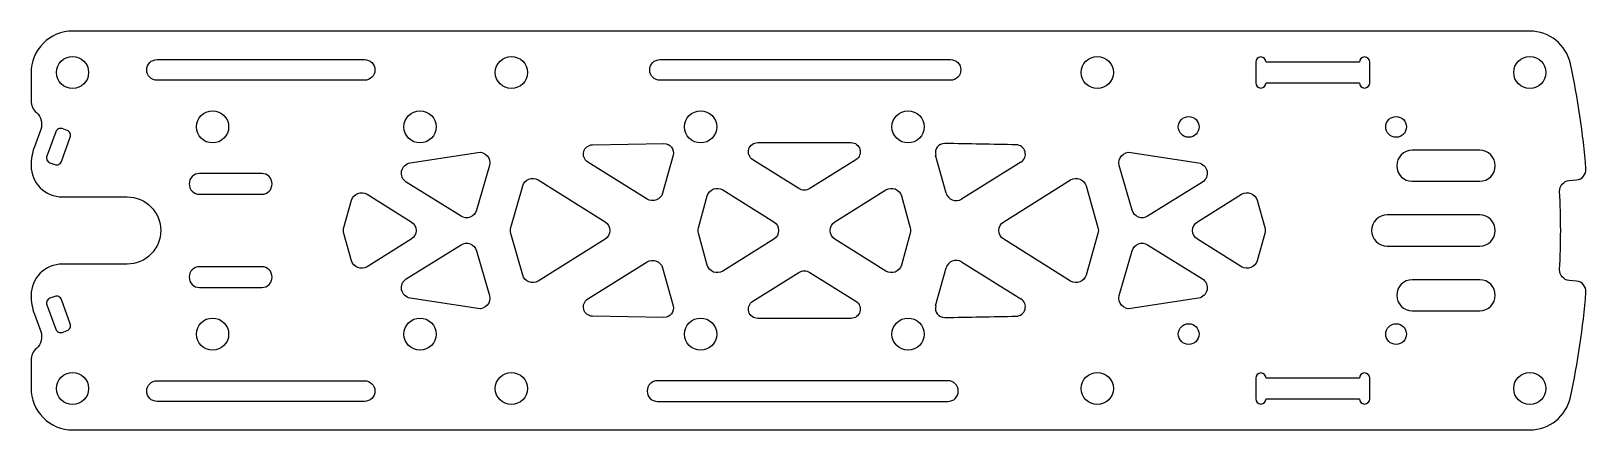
# Model space of a CAD drawing. Header units: millimetres. Extents: x -75 to 75, y -19 to 19.
import ezdxf

# ---------------------------------------------------------------- set-up
doc = ezdxf.new("R2010")
doc.units = ezdxf.units.MM
doc.layers.get('0').update_dxf_attribs({"linetype": 'CONTINUOUS'})

msp = doc.modelspace()

# ---------------------------------------------------------------- linework, layer by layer
for p, q in [((13.67, 3.61), (12.66, 7.26)), ((20.88, 6.6), (15.16, 3.03)), ((12.66, -7.26), (13.67, -3.61)), ((15.16, -3.03), (20.88, -6.6))]:
    msp.add_line(p, q)
for points in [[(69.95, 19.25), (39.4, 19.25), (-39.4, 19.25), (-70.56, 19.25, 0.417084), (-74.56, 15.21), (-74.56, 12.51, 0.215313), (-74.05, 11.38, -0.308615), (-73.63, 9.74), (-74.24, 8.08, 0.087489), (-74.56, 6.27), (-74.56, 6.25, 0.414214), (-71.56, 3.25), (-65.31, 3.25, -1), (-65.31, -3.25), (-71.56, -3.25, 0.414214), (-74.56, -6.25), (-74.56, -6.27, 0.087489), (-74.24, -8.08), (-73.63, -9.74, -0.308615), (-74.05, -11.38, 0.215313), (-74.56, -12.51), (-74.56, -15.21, 0.417084), (-70.56, -19.25), (-39.4, -19.25), (39.4, -19.25), (69.95, -19.25, 0.352652), (73.86, -16.1, 0.033946), (75.36, -5.96, 0.411771), (74.45, -4.88), (73.75, -4.82, -0.40386), (72.83, -3.78, 0.025899), (72.83, 3.78, -0.40386), (73.75, 4.82), (74.45, 4.88, 0.411771), (75.36, 5.96, 0.033946), (73.86, 16.1, 0.352652)], [(-62.41, 16.5), (-42.41, 16.5, -1), (-42.41, 14.5), (-62.41, 14.5, -1)], [(14.09, 14.5), (-13.91, 14.5, -1), (-13.91, 16.5), (14.09, 16.5, -1)], [(44.52, 14.25), (53.52, 14.25, 1), (54.52, 14.25), (54.52, 16.25, 1), (53.52, 16.25), (44.52, 16.25, 1), (43.52, 16.25), (43.52, 14.25, 1)], [(-71.08, 9.66), (-71.55, 9.83, 0.414214), (-72.19, 9.53), (-73.04, 7.18, 0.414214), (-72.75, 6.54), (-72.28, 6.37, 0.414214), (-71.63, 6.67), (-70.78, 9.02, 0.414214)], [(-38.38, 4.68, -0.694176), (-38.01, 6.52), (-31.48, 7.54, -0.548057), (-30.37, 6.28), (-31.61, 1.95, -0.49874), (-33.1, 1.38)], [(-20.88, 6.6, -0.742098), (-20.43, 8.27), (-13.54, 8.4, -0.500349), (-12.66, 7.26), (-13.67, 3.61, -0.501487), (-15.16, 3.03)], [(0.53, 4.05, -0.286684), (-0.53, 4.05), (-4.97, 6.83, -0.751659), (-4.5, 8.49), (4.5, 8.49, -0.751659), (4.97, 6.83)], [(31.61, 1.95), (30.37, 6.28, -0.548057), (31.48, 7.54), (38.01, 6.52, -0.694176), (38.38, 4.68), (33.1, 1.38, -0.49874)], [(58.62, 4.75), (65.12, 4.75, 1), (65.12, 7.75), (58.62, 7.75, 1)], [(-58.32, 5.5, 1), (-58.32, 3.5), (-52.32, 3.5, 1), (-52.32, 5.5)], [(-19.22, 0.85, -0.554383), (-19.22, -0.85), (-25.67, -4.88, -0.49874), (-27.16, -4.3), (-28.31, -0.28, -0.140224), (-28.31, 0.28), (-27.16, 4.3, -0.49874), (-25.67, 4.88)], [(27.16, 4.3), (28.31, 0.28, -0.140224), (28.31, -0.28), (27.16, -4.3, -0.49874), (25.67, -4.88), (19.22, -0.85, -0.554383), (19.22, 0.85), (25.67, 4.88, -0.49874)], [(-44.41, -0.28, -0.140224), (-44.41, 0.28), (-43.65, 2.93, -0.49874), (-42.16, 3.5), (-37.91, 0.85, -0.554383), (-37.91, -0.85), (-42.16, -3.5, -0.49874), (-43.65, -2.93)], [(-9.36, 3.34, -0.501541), (-7.86, 3.92), (-2.95, 0.85, -0.554383), (-2.95, -0.85), (-7.86, -3.92, -0.501541), (-9.36, -3.34), (-10.21, -0.27, -0.135658), (-10.21, 0.27)], [(10.21, -0.27), (9.36, -3.34, -0.501541), (7.86, -3.92), (2.95, -0.85, -0.554383), (2.95, 0.85), (7.86, 3.92, -0.501541), (9.36, 3.34), (10.21, 0.27, -0.135658)], [(44.41, 0.28, -0.140224), (44.41, -0.28), (43.65, -2.93, -0.49874), (42.16, -3.5), (37.91, -0.85, -0.554383), (37.91, 0.85), (42.16, 3.5, -0.49874), (43.65, 2.93)], [(65.12, 1.5), (56.2, 1.5, 1), (56.2, -1.5), (65.12, -1.5, 1)], [(-33.1, -1.38, -0.49874), (-31.61, -1.95), (-30.37, -6.28, -0.548057), (-31.48, -7.54), (-38.01, -6.52, -0.694176), (-38.38, -4.68)], [(30.37, -6.28), (31.61, -1.95, -0.49874), (33.1, -1.38), (38.38, -4.68, -0.694176), (38.01, -6.52), (31.48, -7.54, -0.548057)], [(-12.66, -7.26, -0.500352), (-13.54, -8.4), (-20.43, -8.27, -0.744578), (-20.88, -6.6), (-15.16, -3.03, -0.501487), (-13.67, -3.61)], [(-58.32, -3.5, 1), (-58.32, -5.5), (-52.32, -5.5, 1), (-52.32, -3.5)], [(-4.5, -8.49, -0.751655), (-4.97, -6.83), (-0.53, -4.05, -0.286684), (0.53, -4.05), (4.97, -6.83, -0.751659), (4.5, -8.49)], [(58.62, -7.75), (65.12, -7.75, 1), (65.12, -4.75), (58.62, -4.75, 1)], [(-70.78, -9.02), (-71.63, -6.67, 0.414214), (-72.28, -6.37), (-72.75, -6.54, 0.414214), (-73.04, -7.18), (-72.19, -9.53, 0.414214), (-71.55, -9.83), (-71.08, -9.66, 0.414214)], [(-42.41, -16.5), (-62.41, -16.5, -1), (-62.41, -14.5), (-42.41, -14.5, -1)], [(13.84, -14.5), (-14.16, -14.5, 1), (-14.16, -16.5), (13.84, -16.5, 1)], [(43.52, -14.25), (43.52, -16.25, 1), (44.52, -16.25), (53.52, -16.25, 1), (54.52, -16.25), (54.52, -14.25, 1), (53.52, -14.25), (44.52, -14.25, 1)]]:
    msp.add_lwpolyline(points, format="xyb", close=True)
for centre, radius in [((-70.56, 15.25), 1.55), ((-28.25, 15.25), 1.55), ((28.25, 15.25), 1.55), ((69.95, 15.25), 1.55), ((-57.06, 10), 1.55), ((-37.06, 10), 1.55), ((-10, 10), 1.55), ((10, 10), 1.55), ((37.06, 10), 1), ((57.06, 10), 1), ((-57.06, -10), 1.55), ((-37.06, -10), 1.55), ((-10, -10), 1.55), ((10, -10), 1.55), ((37.06, -10), 1), ((57.06, -10), 1), ((-70.56, -15.25), 1.55), ((-28.25, -15.25), 1.55), ((28.25, -15.25), 1.55), ((69.95, -15.25), 1.55)]:
    msp.add_circle(centre, radius)
for centre, radius, start, end in [((13.53, 7.5), 0.9, 89.1362, 195.4609), ((20.41, 7.37), 0.9, -58.0065, 88.6764), ((14.63, 3.88), 1, 195.4609, 301.9935), ((14.63, -3.88), 1, 58.0065, 164.5391), ((13.53, -7.5), 0.9, 164.5391, 270.8638), ((20.41, -7.37), 0.9, -88.6764, 58.0065)]:
    msp.add_arc(centre, radius, start, end)
for start_param, end_param in [(1.336255, 1.416118), (4.867067, 4.94693)]:
    msp.add_ellipse((0, 0), major_axis=(87.9, 0), ratio=0.096702, start_param=start_param, end_param=end_param)

doc.saveas('drawing.dxf')
